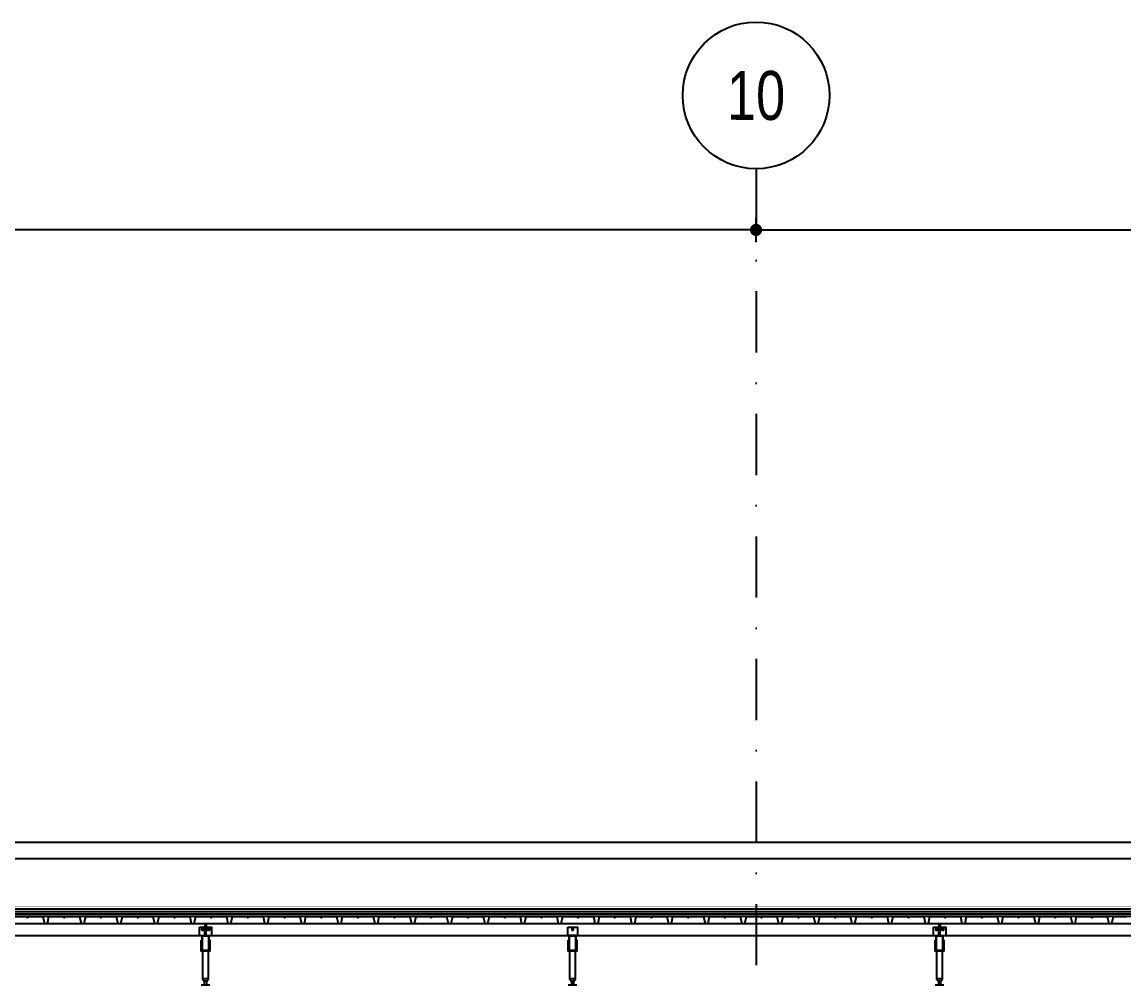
# Model space of a CAD drawing. Header units: centimetres. Extents: x 26569 to 160723, y -3143 to 14565.
# Drawn here: x 39126.7 to 39577.1, y 6345.9 to 6739.6 of the extents above; entities that cross this region are included whole.
import ezdxf
from ezdxf.enums import TextEntityAlignment as Align

# ---------------------------------------------------------------- set-up
doc = ezdxf.new("R2010")
doc.units = ezdxf.units.CM
doc.header["$LTSCALE"] = 100
doc.linetypes.add('DASHDOT2', pattern=[0.5, 0.25, -0.125, 0, -0.125])
doc.linetypes.add('HIDDEN', pattern=[9.525, 6.35, -3.175])
for name, color, linetype in [('A-ANNO-DIMS', 187, 'Continuous'), ('A-ANNO-GRID', 155, 'DASHDOT2'), ('A-ELEV-02', 253, 'Continuous'), ('A-ELEV-04', 250, 'Continuous'), ('A-WALL-INSL', 249, 'Continuous'), ('A-WALL-SNWPNL', 200, 'Continuous'), ('S-STEL', 3, 'Continuous')]:
    doc.layers.add(name, color=color, linetype=linetype)
doc.styles.add('Fields_100', font='act_simplex.shx', dxfattribs={"width": 0.8, "height": 20})
doc.linetypes.add('BATTING', pattern='A,0.00254,-2.54,[134,ltypeshp.shx,S=2.54,R=0,X=-2.54,Y=0],-5.08,[134,ltypeshp.shx,S=2.54,R=180,X=2.54,Y=0],-2.54', length=10.16254)
doc.dimstyles.new('FIELDS_100', dxfattribs={"dimscale": 0, "dimtxt": 20, "dimasz": 5, "dimexe": 5, "dimexo": 5, "dimgap": 5, "dimtad": 0, "dimdec": 0, "dimzin": 0, "dimdsep": 46, "dimtxsty": 'Fields_100', "dimblk": 'DOT', "dimcen": 0.09, "dimclrt": 50, "dimadec": 0, "dimazin": 0, "dimtfac": 1, "dimtdec": 0, "dimtix": 1, "dimtofl": 0, "dimtmove": 1, "dimatfit": 3, "dimfxl": 5, "dimfxlon": 1, "dimtolj": 1, "dimtzin": 0, "dimarcsym": 0})

# ---------------------------------------------------------------- blocks, each defined once
blk = doc.blocks.new('_Dot')
at = {"color": 0, "linetype": 'ByBlock', "lineweight": -2}
blk.add_line((-0.5, 0), (-1, 0), dxfattribs=at)
at = {"color": 0, "linetype": 'ByBlock', "const_width": 0.5}
blk.add_lwpolyline([(-0.25, 0, 1), (0.25, 0, 1)], format="xyb", close=True, dxfattribs=at)
blk = doc.blocks.new('*D697')
at = {"layer": 'A-ANNO-DIMS', "color": 0, "lineweight": -2, "transparency": 16777216}
for p, q in [((38526.73, 6649.56), (38526.73, 6659.56)), ((39426.73, 6649.56), (39426.73, 6659.56)), ((38531.73, 6654.56), (38945.07, 6654.56)), ((39421.73, 6654.56), (39008.4, 6654.56))]:
    blk.add_line(p, q, dxfattribs=at)
at = {"layer": 'DEFPOINTS', "color": 0, "transparency": 16777216}
for p in [(39426.73, 6654.56), (38526.73, 6232.06), (39426.73, 6232.06)]:
    blk.add_point(p, dxfattribs=at)
at = {"layer": 'A-ANNO-DIMS', "color": 0, "lineweight": -2, "transparency": 16777216, "xscale": 5, "yscale": 5, "zscale": 5, "rotation": 180}
blk.add_blockref('_Dot', (38526.73, 6654.56), dxfattribs=at)
at = {"layer": 'A-ANNO-DIMS', "color": 0, "lineweight": -2, "transparency": 16777216, "xscale": 5, "yscale": 5, "zscale": 5}
blk.add_blockref('_Dot', (39426.73, 6654.56), dxfattribs=at)
at = {"layer": 'A-ANNO-DIMS', "color": 50, "transparency": 16777216, "insert": (38976.73, 6654.56), "char_height": 20, "attachment_point": 5, "style": 'Fields_100'}
blk.add_mtext('\\A1;1800', dxfattribs=at)
blk = doc.blocks.new('*D698')
at = {"layer": 'A-ANNO-DIMS', "color": 0, "lineweight": -2, "transparency": 16777216}
for p, q in [((39426.73, 6649.56), (39426.73, 6659.56)), ((40326.73, 6649.56), (40326.73, 6659.56)), ((39431.73, 6654.56), (39845.07, 6654.56)), ((40321.73, 6654.56), (39908.4, 6654.56))]:
    blk.add_line(p, q, dxfattribs=at)
at = {"layer": 'DEFPOINTS', "color": 0, "transparency": 16777216}
for p in [(40326.73, 6654.56), (39426.73, 6232.06), (40326.73, 6232.06)]:
    blk.add_point(p, dxfattribs=at)
at = {"layer": 'A-ANNO-DIMS', "color": 0, "lineweight": -2, "transparency": 16777216, "xscale": 5, "yscale": 5, "zscale": 5, "rotation": 180}
blk.add_blockref('_Dot', (39426.73, 6654.56), dxfattribs=at)
at = {"layer": 'A-ANNO-DIMS', "color": 0, "lineweight": -2, "transparency": 16777216, "xscale": 5, "yscale": 5, "zscale": 5}
blk.add_blockref('_Dot', (40326.73, 6654.56), dxfattribs=at)
at = {"layer": 'A-ANNO-DIMS', "color": 50, "transparency": 16777216, "insert": (39876.73, 6654.56), "char_height": 20, "attachment_point": 5, "style": 'Fields_100'}
blk.add_mtext('\\A1;1800', dxfattribs=at)

msp = doc.modelspace()

# ---------------------------------------------------------------- linework, layer by layer
at = {"layer": 'A-ANNO-GRID'}
msp.add_lwpolyline([(39426.73, 6679.56), (39426.73, 5813.01)], dxfattribs=at)
at = {"layer": 'A-ANNO-GRID', "linetype": 'Continuous', "ltscale": 10}
msp.add_circle((39426.73, 6709.56), 30, dxfattribs=at)
at = {"layer": 'A-ELEV-02'}
for points in [[(36704.23, 6371.06), (41237.98, 6371.06)], [(39201.48, 6371.06), (39201.48, 6369.56)], [(39201.98, 6371.06), (39201.98, 6369.56)], [(39202.83, 6368.91), (39202.83, 6368.91), (39202.82, 6368.91), (39202.81, 6368.91), (39202.8, 6368.91), (39202.79, 6368.91), (39202.79, 6368.91), (39202.78, 6368.91), (39202.77, 6368.91), (39202.76, 6368.9), (39202.75, 6368.9), (39202.75, 6368.9), (39202.74, 6368.9), (39202.73, 6368.9), (39202.72, 6368.89), (39202.71, 6368.89), (39202.71, 6368.89), (39202.7, 6368.88), (39202.69, 6368.88), (39202.68, 6368.88), (39202.67, 6368.87), (39202.67, 6368.87), (39202.66, 6368.86), (39202.65, 6368.86), (39202.64, 6368.86), (39202.64, 6368.85), (39202.63, 6368.84), (39202.62, 6368.84), (39202.61, 6368.83), (39202.61, 6368.83), (39202.6, 6368.82), (39202.59, 6368.82), (39202.59, 6368.81), (39202.58, 6368.8), (39202.57, 6368.8), (39202.57, 6368.79), (39202.56, 6368.78), (39202.56, 6368.78), (39202.55, 6368.77), (39202.55, 6368.76), (39202.54, 6368.75), (39202.54, 6368.75), (39202.53, 6368.74), (39202.53, 6368.73), (39202.52, 6368.72), (39202.52, 6368.72), (39202.52, 6368.71), (39202.51, 6368.7), (39202.51, 6368.69), (39202.51, 6368.68), (39202.5, 6368.67), (39202.5, 6368.67), (39202.5, 6368.66), (39202.5, 6368.65), (39202.49, 6368.64), (39202.49, 6368.63), (39202.49, 6368.63), (39202.49, 6368.62), (39202.49, 6368.61), (39202.49, 6368.6), (39202.49, 6368.59), (39202.49, 6368.59), (39202.48, 6368.58), (39202.48, 6368.57), (39202.48, 6368.56), (39202.48, 6368.55), (39202.48, 6368.55), (39202.49, 6368.54), (39202.49, 6368.53), (39202.49, 6368.52), (39202.49, 6368.51), (39202.49, 6368.51), (39202.49, 6368.5), (39202.49, 6368.49), (39202.49, 6368.48), (39202.5, 6368.47), (39202.5, 6368.47), (39202.5, 6368.46), (39202.5, 6368.45), (39202.51, 6368.44), (39202.51, 6368.43), (39202.51, 6368.43), (39202.52, 6368.42), (39202.52, 6368.41), (39202.52, 6368.4), (39202.53, 6368.39), (39202.53, 6368.39), (39202.54, 6368.38), (39202.54, 6368.37), (39202.55, 6368.36), (39202.55, 6368.36), (39202.56, 6368.35), (39202.56, 6368.34), (39202.57, 6368.33), (39202.57, 6368.33), (39202.58, 6368.32), (39202.59, 6368.31), (39202.59, 6368.31), (39202.6, 6368.3), (39202.61, 6368.3), (39202.61, 6368.29), (39202.62, 6368.28), (39202.63, 6368.28), (39202.64, 6368.27), (39202.64, 6368.27), (39202.65, 6368.26), (39202.66, 6368.26), (39202.67, 6368.26), (39202.67, 6368.25), (39202.68, 6368.25), (39202.69, 6368.24), (39202.7, 6368.24), (39202.71, 6368.24), (39202.71, 6368.23), (39202.72, 6368.23), (39202.73, 6368.23), (39202.74, 6368.23), (39202.75, 6368.22), (39202.75, 6368.22), (39202.76, 6368.22), (39202.77, 6368.22), (39202.78, 6368.22), (39202.79, 6368.22), (39202.79, 6368.21), (39202.8, 6368.21), (39202.81, 6368.21), (39202.82, 6368.21), (39202.83, 6368.21), (39202.83, 6368.21)], [(39203.13, 6368.91), (39202.83, 6368.91)], [(39203.13, 6368.21), (39202.83, 6368.21)], [(39203.13, 6368.21), (39203.14, 6368.21), (39203.15, 6368.21), (39203.16, 6368.21), (39203.17, 6368.21), (39203.17, 6368.21), (39203.18, 6368.22), (39203.19, 6368.22), (39203.2, 6368.22), (39203.21, 6368.22), (39203.21, 6368.22), (39203.22, 6368.22), (39203.23, 6368.23), (39203.24, 6368.23), (39203.25, 6368.23), (39203.26, 6368.23), (39203.26, 6368.24), (39203.27, 6368.24), (39203.28, 6368.24), (39203.29, 6368.25), (39203.3, 6368.25), (39203.3, 6368.26), (39203.31, 6368.26), (39203.32, 6368.26), (39203.33, 6368.27), (39203.33, 6368.27), (39203.34, 6368.28), (39203.35, 6368.28), (39203.35, 6368.29), (39203.36, 6368.3), (39203.37, 6368.3), (39203.38, 6368.31), (39203.38, 6368.31), (39203.39, 6368.32), (39203.39, 6368.33), (39203.4, 6368.33), (39203.41, 6368.34), (39203.41, 6368.35), (39203.42, 6368.36), (39203.42, 6368.36), (39203.43, 6368.37), (39203.43, 6368.38), (39203.44, 6368.39), (39203.44, 6368.39), (39203.45, 6368.4), (39203.45, 6368.41), (39203.45, 6368.42), (39203.46, 6368.43), (39203.46, 6368.43), (39203.46, 6368.44), (39203.47, 6368.45), (39203.47, 6368.46), (39203.47, 6368.47), (39203.47, 6368.47), (39203.48, 6368.48), (39203.48, 6368.49), (39203.48, 6368.5), (39203.48, 6368.51), (39203.48, 6368.51), (39203.48, 6368.52), (39203.48, 6368.53), (39203.48, 6368.54), (39203.48, 6368.55), (39203.48, 6368.55), (39203.48, 6368.56), (39203.48, 6368.57), (39203.48, 6368.58), (39203.48, 6368.59), (39203.48, 6368.59), (39203.48, 6368.6), (39203.48, 6368.61), (39203.48, 6368.62), (39203.48, 6368.63), (39203.48, 6368.63), (39203.48, 6368.64), (39203.47, 6368.65), (39203.47, 6368.66), (39203.47, 6368.67), (39203.47, 6368.67), (39203.46, 6368.68), (39203.46, 6368.69), (39203.46, 6368.7), (39203.45, 6368.71), (39203.45, 6368.72), (39203.45, 6368.72), (39203.44, 6368.73), (39203.44, 6368.74), (39203.43, 6368.75), (39203.43, 6368.75), (39203.42, 6368.76), (39203.42, 6368.77), (39203.41, 6368.78), (39203.41, 6368.78), (39203.4, 6368.79), (39203.39, 6368.8), (39203.39, 6368.8), (39203.38, 6368.81), (39203.38, 6368.82), (39203.37, 6368.82), (39203.36, 6368.83), (39203.35, 6368.83), (39203.35, 6368.84), (39203.34, 6368.84), (39203.33, 6368.85), (39203.33, 6368.86), (39203.32, 6368.86), (39203.31, 6368.86), (39203.3, 6368.87), (39203.3, 6368.87), (39203.29, 6368.88), (39203.28, 6368.88), (39203.27, 6368.88), (39203.26, 6368.89), (39203.26, 6368.89), (39203.25, 6368.89), (39203.24, 6368.9), (39203.23, 6368.9), (39203.22, 6368.9), (39203.21, 6368.9), (39203.21, 6368.9), (39203.2, 6368.91), (39203.19, 6368.91), (39203.18, 6368.91), (39203.17, 6368.91), (39203.17, 6368.91), (39203.16, 6368.91), (39203.15, 6368.91), (39203.14, 6368.91), (39203.13, 6368.91)], [(39501.48, 6371.06), (39501.48, 6369.56)], [(39501.98, 6371.06), (39501.98, 6369.56)], [(39502.83, 6368.91), (39502.83, 6368.91), (39502.82, 6368.91), (39502.81, 6368.91), (39502.8, 6368.91), (39502.79, 6368.91), (39502.79, 6368.91), (39502.78, 6368.91), (39502.77, 6368.91), (39502.76, 6368.9), (39502.75, 6368.9), (39502.75, 6368.9), (39502.74, 6368.9), (39502.73, 6368.9), (39502.72, 6368.89), (39502.71, 6368.89), (39502.71, 6368.89), (39502.7, 6368.88), (39502.69, 6368.88), (39502.68, 6368.88), (39502.67, 6368.87), (39502.67, 6368.87), (39502.66, 6368.86), (39502.65, 6368.86), (39502.64, 6368.86), (39502.64, 6368.85), (39502.63, 6368.84), (39502.62, 6368.84), (39502.61, 6368.83), (39502.61, 6368.83), (39502.6, 6368.82), (39502.59, 6368.82), (39502.59, 6368.81), (39502.58, 6368.8), (39502.57, 6368.8), (39502.57, 6368.79), (39502.56, 6368.78), (39502.56, 6368.78), (39502.55, 6368.77), (39502.55, 6368.76), (39502.54, 6368.75), (39502.54, 6368.75), (39502.53, 6368.74), (39502.53, 6368.73), (39502.52, 6368.72), (39502.52, 6368.72), (39502.52, 6368.71), (39502.51, 6368.7), (39502.51, 6368.69), (39502.51, 6368.68), (39502.5, 6368.67), (39502.5, 6368.67), (39502.5, 6368.66), (39502.5, 6368.65), (39502.49, 6368.64), (39502.49, 6368.63), (39502.49, 6368.63), (39502.49, 6368.62), (39502.49, 6368.61), (39502.49, 6368.6), (39502.49, 6368.59), (39502.49, 6368.59), (39502.48, 6368.58), (39502.48, 6368.57), (39502.48, 6368.56), (39502.48, 6368.55), (39502.48, 6368.55), (39502.49, 6368.54), (39502.49, 6368.53), (39502.49, 6368.52), (39502.49, 6368.51), (39502.49, 6368.51), (39502.49, 6368.5), (39502.49, 6368.49), (39502.49, 6368.48), (39502.5, 6368.47), (39502.5, 6368.47), (39502.5, 6368.46), (39502.5, 6368.45), (39502.51, 6368.44), (39502.51, 6368.43), (39502.51, 6368.43), (39502.52, 6368.42), (39502.52, 6368.41), (39502.52, 6368.4), (39502.53, 6368.39), (39502.53, 6368.39), (39502.54, 6368.38), (39502.54, 6368.37), (39502.55, 6368.36), (39502.55, 6368.36), (39502.56, 6368.35), (39502.56, 6368.34), (39502.57, 6368.33), (39502.57, 6368.33), (39502.58, 6368.32), (39502.59, 6368.31), (39502.59, 6368.31), (39502.6, 6368.3), (39502.61, 6368.3), (39502.61, 6368.29), (39502.62, 6368.28), (39502.63, 6368.28), (39502.64, 6368.27), (39502.64, 6368.27), (39502.65, 6368.26), (39502.66, 6368.26), (39502.67, 6368.26), (39502.67, 6368.25), (39502.68, 6368.25), (39502.69, 6368.24), (39502.7, 6368.24), (39502.71, 6368.24), (39502.71, 6368.23), (39502.72, 6368.23), (39502.73, 6368.23), (39502.74, 6368.23), (39502.75, 6368.22), (39502.75, 6368.22), (39502.76, 6368.22), (39502.77, 6368.22), (39502.78, 6368.22), (39502.79, 6368.22), (39502.79, 6368.21), (39502.8, 6368.21), (39502.81, 6368.21), (39502.82, 6368.21), (39502.83, 6368.21), (39502.83, 6368.21)], [(39503.13, 6368.91), (39502.83, 6368.91)], [(39503.13, 6368.21), (39502.83, 6368.21)], [(39503.13, 6368.21), (39503.14, 6368.21), (39503.15, 6368.21), (39503.16, 6368.21), (39503.17, 6368.21), (39503.17, 6368.21), (39503.18, 6368.22), (39503.19, 6368.22), (39503.2, 6368.22), (39503.21, 6368.22), (39503.21, 6368.22), (39503.22, 6368.22), (39503.23, 6368.23), (39503.24, 6368.23), (39503.25, 6368.23), (39503.26, 6368.23), (39503.26, 6368.24), (39503.27, 6368.24), (39503.28, 6368.24), (39503.29, 6368.25), (39503.3, 6368.25), (39503.3, 6368.26), (39503.31, 6368.26), (39503.32, 6368.26), (39503.33, 6368.27), (39503.33, 6368.27), (39503.34, 6368.28), (39503.35, 6368.28), (39503.35, 6368.29), (39503.36, 6368.3), (39503.37, 6368.3), (39503.38, 6368.31), (39503.38, 6368.31), (39503.39, 6368.32), (39503.39, 6368.33), (39503.4, 6368.33), (39503.41, 6368.34), (39503.41, 6368.35), (39503.42, 6368.36), (39503.42, 6368.36), (39503.43, 6368.37), (39503.43, 6368.38), (39503.44, 6368.39), (39503.44, 6368.39), (39503.45, 6368.4), (39503.45, 6368.41), (39503.45, 6368.42), (39503.46, 6368.43), (39503.46, 6368.43), (39503.46, 6368.44), (39503.47, 6368.45), (39503.47, 6368.46), (39503.47, 6368.47), (39503.47, 6368.47), (39503.48, 6368.48), (39503.48, 6368.49), (39503.48, 6368.5), (39503.48, 6368.51), (39503.48, 6368.51), (39503.48, 6368.52), (39503.48, 6368.53), (39503.48, 6368.54), (39503.48, 6368.55), (39503.48, 6368.55), (39503.48, 6368.56), (39503.48, 6368.57), (39503.48, 6368.58), (39503.48, 6368.59), (39503.48, 6368.59), (39503.48, 6368.6), (39503.48, 6368.61), (39503.48, 6368.62), (39503.48, 6368.63), (39503.48, 6368.63), (39503.48, 6368.64), (39503.47, 6368.65), (39503.47, 6368.66), (39503.47, 6368.67), (39503.47, 6368.67), (39503.46, 6368.68), (39503.46, 6368.69), (39503.46, 6368.7), (39503.45, 6368.71), (39503.45, 6368.72), (39503.45, 6368.72), (39503.44, 6368.73), (39503.44, 6368.74), (39503.43, 6368.75), (39503.43, 6368.75), (39503.42, 6368.76), (39503.42, 6368.77), (39503.41, 6368.78), (39503.41, 6368.78), (39503.4, 6368.79), (39503.39, 6368.8), (39503.39, 6368.8), (39503.38, 6368.81), (39503.38, 6368.82), (39503.37, 6368.82), (39503.36, 6368.83), (39503.35, 6368.83), (39503.35, 6368.84), (39503.34, 6368.84), (39503.33, 6368.85), (39503.33, 6368.86), (39503.32, 6368.86), (39503.31, 6368.86), (39503.3, 6368.87), (39503.3, 6368.87), (39503.29, 6368.88), (39503.28, 6368.88), (39503.27, 6368.88), (39503.26, 6368.89), (39503.26, 6368.89), (39503.25, 6368.89), (39503.24, 6368.9), (39503.23, 6368.9), (39503.22, 6368.9), (39503.21, 6368.9), (39503.21, 6368.9), (39503.2, 6368.91), (39503.19, 6368.91), (39503.18, 6368.91), (39503.17, 6368.91), (39503.17, 6368.91), (39503.16, 6368.91), (39503.15, 6368.91), (39503.14, 6368.91), (39503.13, 6368.91)], [(36704.23, 6366.06), (41237.98, 6366.06)], [(39199.23, 6366.06), (39204.23, 6366.06)], [(39353.73, 6366.06), (39349.73, 6366.06)], [(39499.23, 6366.06), (39504.23, 6366.06)], [(39199.93, 6363.26), (39200.18, 6363.26)], [(39199.93, 6362.56), (39200.18, 6362.56)], [(39200.53, 6359.66), (39200.53, 6348.36), (39201.23, 6347.36), (39201.23, 6345.86)], [(39202.23, 6345.86), (39202.23, 6347.36), (39202.94, 6348.36), (39202.94, 6359.66)], [(39203.28, 6363.26), (39203.53, 6363.26)], [(39203.28, 6362.56), (39203.53, 6362.56)], [(39349.93, 6363.26), (39350.18, 6363.26)], [(39349.93, 6362.56), (39350.18, 6362.56)], [(39350.53, 6359.66), (39350.53, 6348.36), (39351.23, 6347.36), (39351.23, 6345.86)], [(39352.23, 6345.86), (39352.23, 6347.36), (39352.94, 6348.36), (39352.94, 6359.66)], [(39353.28, 6363.26), (39353.53, 6363.26)], [(39353.28, 6362.56), (39353.53, 6362.56)], [(39499.93, 6363.26), (39500.18, 6363.26)], [(39499.93, 6362.56), (39500.18, 6362.56)], [(39500.53, 6359.66), (39500.53, 6348.36), (39501.23, 6347.36), (39501.23, 6345.86)], [(39502.23, 6345.86), (39502.23, 6347.36), (39502.94, 6348.36), (39502.94, 6359.66)], [(39503.28, 6363.26), (39503.53, 6363.26)], [(39503.28, 6362.56), (39503.53, 6362.56)], [(39199.93, 6345.86), (39203.53, 6345.86)], [(39202.94, 6348.36), (39200.53, 6348.36)], [(39202.23, 6347.36), (39201.23, 6347.36)], [(39349.93, 6345.86), (39353.53, 6345.86)], [(39352.94, 6348.36), (39350.53, 6348.36)], [(39352.23, 6347.36), (39351.23, 6347.36)], [(39499.93, 6345.86), (39503.53, 6345.86)], [(39502.94, 6348.36), (39500.53, 6348.36)], [(39502.23, 6347.36), (39501.23, 6347.36)]]:
    msp.add_lwpolyline(points, dxfattribs=at)
for points in [[(39199.23, 6369.56), (39204.23, 6369.56), (39204.23, 6365.91), (39199.23, 6365.91)], [(39200.83, 6368.56), (39200.83, 6368.57), (39200.83, 6368.58), (39200.83, 6368.59), (39200.83, 6368.59), (39200.83, 6368.6), (39200.83, 6368.61), (39200.83, 6368.62), (39200.83, 6368.63), (39200.83, 6368.63), (39200.83, 6368.64), (39200.82, 6368.65), (39200.82, 6368.66), (39200.82, 6368.67), (39200.82, 6368.67), (39200.81, 6368.68), (39200.81, 6368.69), (39200.81, 6368.7), (39200.8, 6368.71), (39200.8, 6368.72), (39200.8, 6368.72), (39200.79, 6368.73), (39200.79, 6368.74), (39200.78, 6368.75), (39200.78, 6368.75), (39200.77, 6368.76), (39200.77, 6368.77), (39200.76, 6368.78), (39200.76, 6368.78), (39200.75, 6368.79), (39200.74, 6368.8), (39200.74, 6368.8), (39200.73, 6368.81), (39200.73, 6368.82), (39200.72, 6368.82), (39200.71, 6368.83), (39200.7, 6368.83), (39200.7, 6368.84), (39200.69, 6368.84), (39200.68, 6368.85), (39200.68, 6368.86), (39200.67, 6368.86), (39200.66, 6368.86), (39200.65, 6368.87), (39200.65, 6368.87), (39200.64, 6368.88), (39200.63, 6368.88), (39200.62, 6368.88), (39200.61, 6368.89), (39200.61, 6368.89), (39200.6, 6368.89), (39200.59, 6368.9), (39200.58, 6368.9), (39200.57, 6368.9), (39200.56, 6368.9), (39200.56, 6368.9), (39200.55, 6368.91), (39200.54, 6368.91), (39200.53, 6368.91), (39200.52, 6368.91), (39200.52, 6368.91), (39200.51, 6368.91), (39200.5, 6368.91), (39200.49, 6368.91), (39200.48, 6368.91), (39200.48, 6368.91), (39200.47, 6368.91), (39200.46, 6368.91), (39200.45, 6368.91), (39200.44, 6368.91), (39200.44, 6368.91), (39200.43, 6368.91), (39200.42, 6368.91), (39200.41, 6368.9), (39200.4, 6368.9), (39200.4, 6368.9), (39200.39, 6368.9), (39200.38, 6368.9), (39200.37, 6368.89), (39200.36, 6368.89), (39200.36, 6368.89), (39200.35, 6368.88), (39200.34, 6368.88), (39200.33, 6368.88), (39200.32, 6368.87), (39200.32, 6368.87), (39200.31, 6368.86), (39200.3, 6368.86), (39200.29, 6368.86), (39200.29, 6368.85), (39200.28, 6368.84), (39200.27, 6368.84), (39200.26, 6368.83), (39200.26, 6368.83), (39200.25, 6368.82), (39200.24, 6368.82), (39200.24, 6368.81), (39200.23, 6368.8), (39200.22, 6368.8), (39200.22, 6368.79), (39200.21, 6368.78), (39200.21, 6368.78), (39200.2, 6368.77), (39200.2, 6368.76), (39200.19, 6368.75), (39200.19, 6368.75), (39200.18, 6368.74), (39200.18, 6368.73), (39200.17, 6368.72), (39200.17, 6368.72), (39200.17, 6368.71), (39200.16, 6368.7), (39200.16, 6368.69), (39200.16, 6368.68), (39200.15, 6368.67), (39200.15, 6368.67), (39200.15, 6368.66), (39200.15, 6368.65), (39200.14, 6368.64), (39200.14, 6368.63), (39200.14, 6368.63), (39200.14, 6368.62), (39200.14, 6368.61), (39200.14, 6368.6), (39200.14, 6368.59), (39200.14, 6368.59), (39200.13, 6368.58), (39200.13, 6368.57), (39200.13, 6368.56), (39200.13, 6368.55), (39200.13, 6368.55), (39200.14, 6368.54), (39200.14, 6368.53), (39200.14, 6368.52), (39200.14, 6368.51), (39200.14, 6368.51), (39200.14, 6368.5), (39200.14, 6368.49), (39200.14, 6368.48), (39200.15, 6368.47), (39200.15, 6368.47), (39200.15, 6368.46), (39200.15, 6368.45), (39200.16, 6368.44), (39200.16, 6368.43), (39200.16, 6368.43), (39200.17, 6368.42), (39200.17, 6368.41), (39200.17, 6368.4), (39200.18, 6368.39), (39200.18, 6368.39), (39200.19, 6368.38), (39200.19, 6368.37), (39200.2, 6368.36), (39200.2, 6368.36), (39200.21, 6368.35), (39200.21, 6368.34), (39200.22, 6368.33), (39200.22, 6368.33), (39200.23, 6368.32), (39200.24, 6368.31), (39200.24, 6368.31), (39200.25, 6368.3), (39200.26, 6368.3), (39200.26, 6368.29), (39200.27, 6368.28), (39200.28, 6368.28), (39200.29, 6368.27), (39200.29, 6368.27), (39200.3, 6368.26), (39200.31, 6368.26), (39200.32, 6368.26), (39200.32, 6368.25), (39200.33, 6368.25), (39200.34, 6368.24), (39200.35, 6368.24), (39200.36, 6368.24), (39200.36, 6368.23), (39200.37, 6368.23), (39200.38, 6368.23), (39200.39, 6368.23), (39200.4, 6368.22), (39200.4, 6368.22), (39200.41, 6368.22), (39200.42, 6368.22), (39200.43, 6368.22), (39200.44, 6368.22), (39200.44, 6368.21), (39200.45, 6368.21), (39200.46, 6368.21), (39200.47, 6368.21), (39200.48, 6368.21), (39200.48, 6368.21), (39200.49, 6368.21), (39200.5, 6368.21), (39200.51, 6368.21), (39200.52, 6368.21), (39200.52, 6368.21), (39200.53, 6368.22), (39200.54, 6368.22), (39200.55, 6368.22), (39200.56, 6368.22), (39200.56, 6368.22), (39200.57, 6368.22), (39200.58, 6368.23), (39200.59, 6368.23), (39200.6, 6368.23), (39200.61, 6368.23), (39200.61, 6368.24), (39200.62, 6368.24), (39200.63, 6368.24), (39200.64, 6368.25), (39200.65, 6368.25), (39200.65, 6368.26), (39200.66, 6368.26), (39200.67, 6368.26), (39200.68, 6368.27), (39200.68, 6368.27), (39200.69, 6368.28), (39200.7, 6368.28), (39200.7, 6368.29), (39200.71, 6368.3), (39200.72, 6368.3), (39200.73, 6368.31), (39200.73, 6368.31), (39200.74, 6368.32), (39200.74, 6368.33), (39200.75, 6368.33), (39200.76, 6368.34), (39200.76, 6368.35), (39200.77, 6368.36), (39200.77, 6368.36), (39200.78, 6368.37), (39200.78, 6368.38), (39200.79, 6368.39), (39200.79, 6368.39), (39200.8, 6368.4), (39200.8, 6368.41), (39200.8, 6368.42), (39200.81, 6368.43), (39200.81, 6368.43), (39200.81, 6368.44), (39200.82, 6368.45), (39200.82, 6368.46), (39200.82, 6368.47), (39200.82, 6368.47), (39200.83, 6368.48), (39200.83, 6368.49), (39200.83, 6368.5), (39200.83, 6368.51), (39200.83, 6368.51), (39200.83, 6368.52), (39200.83, 6368.53), (39200.83, 6368.54), (39200.83, 6368.55), (39200.83, 6368.55)], [(39349.73, 6369.56), (39353.73, 6369.56), (39353.73, 6365.91), (39349.73, 6365.91)], [(39352.08, 6368.56), (39352.08, 6368.57), (39352.08, 6368.58), (39352.08, 6368.59), (39352.08, 6368.59), (39352.08, 6368.6), (39352.08, 6368.61), (39352.08, 6368.62), (39352.08, 6368.63), (39352.08, 6368.63), (39352.08, 6368.64), (39352.07, 6368.65), (39352.07, 6368.66), (39352.07, 6368.67), (39352.07, 6368.67), (39352.06, 6368.68), (39352.06, 6368.69), (39352.06, 6368.7), (39352.05, 6368.71), (39352.05, 6368.72), (39352.05, 6368.72), (39352.04, 6368.73), (39352.04, 6368.74), (39352.03, 6368.75), (39352.03, 6368.75), (39352.02, 6368.76), (39352.02, 6368.77), (39352.01, 6368.78), (39352.01, 6368.78), (39352, 6368.79), (39351.99, 6368.8), (39351.99, 6368.8), (39351.98, 6368.81), (39351.98, 6368.82), (39351.97, 6368.82), (39351.96, 6368.83), (39351.95, 6368.83), (39351.95, 6368.84), (39351.94, 6368.84), (39351.93, 6368.85), (39351.93, 6368.86), (39351.92, 6368.86), (39351.91, 6368.86), (39351.9, 6368.87), (39351.9, 6368.87), (39351.89, 6368.88), (39351.88, 6368.88), (39351.87, 6368.88), (39351.86, 6368.89), (39351.86, 6368.89), (39351.85, 6368.89), (39351.84, 6368.9), (39351.83, 6368.9), (39351.82, 6368.9), (39351.81, 6368.9), (39351.81, 6368.9), (39351.8, 6368.91), (39351.79, 6368.91), (39351.78, 6368.91), (39351.77, 6368.91), (39351.77, 6368.91), (39351.76, 6368.91), (39351.75, 6368.91), (39351.74, 6368.91), (39351.73, 6368.91), (39351.73, 6368.91), (39351.72, 6368.91), (39351.71, 6368.91), (39351.7, 6368.91), (39351.69, 6368.91), (39351.69, 6368.91), (39351.68, 6368.91), (39351.67, 6368.91), (39351.66, 6368.9), (39351.65, 6368.9), (39351.65, 6368.9), (39351.64, 6368.9), (39351.63, 6368.9), (39351.62, 6368.89), (39351.61, 6368.89), (39351.61, 6368.89), (39351.6, 6368.88), (39351.59, 6368.88), (39351.58, 6368.88), (39351.57, 6368.87), (39351.57, 6368.87), (39351.56, 6368.86), (39351.55, 6368.86), (39351.54, 6368.86), (39351.54, 6368.85), (39351.53, 6368.84), (39351.52, 6368.84), (39351.51, 6368.83), (39351.51, 6368.83), (39351.5, 6368.82), (39351.49, 6368.82), (39351.49, 6368.81), (39351.48, 6368.8), (39351.47, 6368.8), (39351.47, 6368.79), (39351.46, 6368.78), (39351.46, 6368.78), (39351.45, 6368.77), (39351.45, 6368.76), (39351.44, 6368.75), (39351.44, 6368.75), (39351.43, 6368.74), (39351.43, 6368.73), (39351.42, 6368.72), (39351.42, 6368.72), (39351.42, 6368.71), (39351.41, 6368.7), (39351.41, 6368.69), (39351.41, 6368.68), (39351.4, 6368.67), (39351.4, 6368.67), (39351.4, 6368.66), (39351.4, 6368.65), (39351.39, 6368.64), (39351.39, 6368.63), (39351.39, 6368.63), (39351.39, 6368.62), (39351.39, 6368.61), (39351.39, 6368.6), (39351.39, 6368.59), (39351.39, 6368.59), (39351.38, 6368.58), (39351.38, 6368.57), (39351.38, 6368.56), (39351.38, 6368.55), (39351.38, 6368.55), (39351.39, 6368.54), (39351.39, 6368.53), (39351.39, 6368.52), (39351.39, 6368.51), (39351.39, 6368.51), (39351.39, 6368.5), (39351.39, 6368.49), (39351.39, 6368.48), (39351.4, 6368.47), (39351.4, 6368.47), (39351.4, 6368.46), (39351.4, 6368.45), (39351.41, 6368.44), (39351.41, 6368.43), (39351.41, 6368.43), (39351.42, 6368.42), (39351.42, 6368.41), (39351.42, 6368.4), (39351.43, 6368.39), (39351.43, 6368.39), (39351.44, 6368.38), (39351.44, 6368.37), (39351.45, 6368.36), (39351.45, 6368.36), (39351.46, 6368.35), (39351.46, 6368.34), (39351.47, 6368.33), (39351.47, 6368.33), (39351.48, 6368.32), (39351.49, 6368.31), (39351.49, 6368.31), (39351.5, 6368.3), (39351.51, 6368.3), (39351.51, 6368.29), (39351.52, 6368.28), (39351.53, 6368.28), (39351.54, 6368.27), (39351.54, 6368.27), (39351.55, 6368.26), (39351.56, 6368.26), (39351.57, 6368.26), (39351.57, 6368.25), (39351.58, 6368.25), (39351.59, 6368.24), (39351.6, 6368.24), (39351.61, 6368.24), (39351.61, 6368.23), (39351.62, 6368.23), (39351.63, 6368.23), (39351.64, 6368.23), (39351.65, 6368.22), (39351.65, 6368.22), (39351.66, 6368.22), (39351.67, 6368.22), (39351.68, 6368.22), (39351.69, 6368.22), (39351.69, 6368.21), (39351.7, 6368.21), (39351.71, 6368.21), (39351.72, 6368.21), (39351.73, 6368.21), (39351.73, 6368.21), (39351.74, 6368.21), (39351.75, 6368.21), (39351.76, 6368.21), (39351.77, 6368.21), (39351.77, 6368.21), (39351.78, 6368.22), (39351.79, 6368.22), (39351.8, 6368.22), (39351.81, 6368.22), (39351.81, 6368.22), (39351.82, 6368.22), (39351.83, 6368.23), (39351.84, 6368.23), (39351.85, 6368.23), (39351.86, 6368.23), (39351.86, 6368.24), (39351.87, 6368.24), (39351.88, 6368.24), (39351.89, 6368.25), (39351.9, 6368.25), (39351.9, 6368.26), (39351.91, 6368.26), (39351.92, 6368.26), (39351.93, 6368.27), (39351.93, 6368.27), (39351.94, 6368.28), (39351.95, 6368.28), (39351.95, 6368.29), (39351.96, 6368.3), (39351.97, 6368.3), (39351.98, 6368.31), (39351.98, 6368.31), (39351.99, 6368.32), (39351.99, 6368.33), (39352, 6368.33), (39352.01, 6368.34), (39352.01, 6368.35), (39352.02, 6368.36), (39352.02, 6368.36), (39352.03, 6368.37), (39352.03, 6368.38), (39352.04, 6368.39), (39352.04, 6368.39), (39352.05, 6368.4), (39352.05, 6368.41), (39352.05, 6368.42), (39352.06, 6368.43), (39352.06, 6368.43), (39352.06, 6368.44), (39352.07, 6368.45), (39352.07, 6368.46), (39352.07, 6368.47), (39352.07, 6368.47), (39352.08, 6368.48), (39352.08, 6368.49), (39352.08, 6368.5), (39352.08, 6368.51), (39352.08, 6368.51), (39352.08, 6368.52), (39352.08, 6368.53), (39352.08, 6368.54), (39352.08, 6368.55), (39352.08, 6368.55)], [(39499.23, 6369.56), (39504.23, 6369.56), (39504.23, 6365.91), (39499.23, 6365.91)], [(39500.83, 6368.56), (39500.83, 6368.57), (39500.83, 6368.58), (39500.83, 6368.59), (39500.83, 6368.59), (39500.83, 6368.6), (39500.83, 6368.61), (39500.83, 6368.62), (39500.83, 6368.63), (39500.83, 6368.63), (39500.83, 6368.64), (39500.82, 6368.65), (39500.82, 6368.66), (39500.82, 6368.67), (39500.82, 6368.67), (39500.81, 6368.68), (39500.81, 6368.69), (39500.81, 6368.7), (39500.8, 6368.71), (39500.8, 6368.72), (39500.8, 6368.72), (39500.79, 6368.73), (39500.79, 6368.74), (39500.78, 6368.75), (39500.78, 6368.75), (39500.77, 6368.76), (39500.77, 6368.77), (39500.76, 6368.78), (39500.76, 6368.78), (39500.75, 6368.79), (39500.74, 6368.8), (39500.74, 6368.8), (39500.73, 6368.81), (39500.73, 6368.82), (39500.72, 6368.82), (39500.71, 6368.83), (39500.7, 6368.83), (39500.7, 6368.84), (39500.69, 6368.84), (39500.68, 6368.85), (39500.68, 6368.86), (39500.67, 6368.86), (39500.66, 6368.86), (39500.65, 6368.87), (39500.65, 6368.87), (39500.64, 6368.88), (39500.63, 6368.88), (39500.62, 6368.88), (39500.61, 6368.89), (39500.61, 6368.89), (39500.6, 6368.89), (39500.59, 6368.9), (39500.58, 6368.9), (39500.57, 6368.9), (39500.56, 6368.9), (39500.56, 6368.9), (39500.55, 6368.91), (39500.54, 6368.91), (39500.53, 6368.91), (39500.52, 6368.91), (39500.52, 6368.91), (39500.51, 6368.91), (39500.5, 6368.91), (39500.49, 6368.91), (39500.48, 6368.91), (39500.48, 6368.91), (39500.47, 6368.91), (39500.46, 6368.91), (39500.45, 6368.91), (39500.44, 6368.91), (39500.44, 6368.91), (39500.43, 6368.91), (39500.42, 6368.91), (39500.41, 6368.9), (39500.4, 6368.9), (39500.4, 6368.9), (39500.39, 6368.9), (39500.38, 6368.9), (39500.37, 6368.89), (39500.36, 6368.89), (39500.36, 6368.89), (39500.35, 6368.88), (39500.34, 6368.88), (39500.33, 6368.88), (39500.32, 6368.87), (39500.32, 6368.87), (39500.31, 6368.86), (39500.3, 6368.86), (39500.29, 6368.86), (39500.29, 6368.85), (39500.28, 6368.84), (39500.27, 6368.84), (39500.26, 6368.83), (39500.26, 6368.83), (39500.25, 6368.82), (39500.24, 6368.82), (39500.24, 6368.81), (39500.23, 6368.8), (39500.22, 6368.8), (39500.22, 6368.79), (39500.21, 6368.78), (39500.21, 6368.78), (39500.2, 6368.77), (39500.2, 6368.76), (39500.19, 6368.75), (39500.19, 6368.75), (39500.18, 6368.74), (39500.18, 6368.73), (39500.17, 6368.72), (39500.17, 6368.72), (39500.17, 6368.71), (39500.16, 6368.7), (39500.16, 6368.69), (39500.16, 6368.68), (39500.15, 6368.67), (39500.15, 6368.67), (39500.15, 6368.66), (39500.15, 6368.65), (39500.14, 6368.64), (39500.14, 6368.63), (39500.14, 6368.63), (39500.14, 6368.62), (39500.14, 6368.61), (39500.14, 6368.6), (39500.14, 6368.59), (39500.14, 6368.59), (39500.13, 6368.58), (39500.13, 6368.57), (39500.13, 6368.56), (39500.13, 6368.55), (39500.13, 6368.55), (39500.14, 6368.54), (39500.14, 6368.53), (39500.14, 6368.52), (39500.14, 6368.51), (39500.14, 6368.51), (39500.14, 6368.5), (39500.14, 6368.49), (39500.14, 6368.48), (39500.15, 6368.47), (39500.15, 6368.47), (39500.15, 6368.46), (39500.15, 6368.45), (39500.16, 6368.44), (39500.16, 6368.43), (39500.16, 6368.43), (39500.17, 6368.42), (39500.17, 6368.41), (39500.17, 6368.4), (39500.18, 6368.39), (39500.18, 6368.39), (39500.19, 6368.38), (39500.19, 6368.37), (39500.2, 6368.36), (39500.2, 6368.36), (39500.21, 6368.35), (39500.21, 6368.34), (39500.22, 6368.33), (39500.22, 6368.33), (39500.23, 6368.32), (39500.24, 6368.31), (39500.24, 6368.31), (39500.25, 6368.3), (39500.26, 6368.3), (39500.26, 6368.29), (39500.27, 6368.28), (39500.28, 6368.28), (39500.29, 6368.27), (39500.29, 6368.27), (39500.3, 6368.26), (39500.31, 6368.26), (39500.32, 6368.26), (39500.32, 6368.25), (39500.33, 6368.25), (39500.34, 6368.24), (39500.35, 6368.24), (39500.36, 6368.24), (39500.36, 6368.23), (39500.37, 6368.23), (39500.38, 6368.23), (39500.39, 6368.23), (39500.4, 6368.22), (39500.4, 6368.22), (39500.41, 6368.22), (39500.42, 6368.22), (39500.43, 6368.22), (39500.44, 6368.22), (39500.44, 6368.21), (39500.45, 6368.21), (39500.46, 6368.21), (39500.47, 6368.21), (39500.48, 6368.21), (39500.48, 6368.21), (39500.49, 6368.21), (39500.5, 6368.21), (39500.51, 6368.21), (39500.52, 6368.21), (39500.52, 6368.21), (39500.53, 6368.22), (39500.54, 6368.22), (39500.55, 6368.22), (39500.56, 6368.22), (39500.56, 6368.22), (39500.57, 6368.22), (39500.58, 6368.23), (39500.59, 6368.23), (39500.6, 6368.23), (39500.61, 6368.23), (39500.61, 6368.24), (39500.62, 6368.24), (39500.63, 6368.24), (39500.64, 6368.25), (39500.65, 6368.25), (39500.65, 6368.26), (39500.66, 6368.26), (39500.67, 6368.26), (39500.68, 6368.27), (39500.68, 6368.27), (39500.69, 6368.28), (39500.7, 6368.28), (39500.7, 6368.29), (39500.71, 6368.3), (39500.72, 6368.3), (39500.73, 6368.31), (39500.73, 6368.31), (39500.74, 6368.32), (39500.74, 6368.33), (39500.75, 6368.33), (39500.76, 6368.34), (39500.76, 6368.35), (39500.77, 6368.36), (39500.77, 6368.36), (39500.78, 6368.37), (39500.78, 6368.38), (39500.79, 6368.39), (39500.79, 6368.39), (39500.8, 6368.4), (39500.8, 6368.41), (39500.8, 6368.42), (39500.81, 6368.43), (39500.81, 6368.43), (39500.81, 6368.44), (39500.82, 6368.45), (39500.82, 6368.46), (39500.82, 6368.47), (39500.82, 6368.47), (39500.83, 6368.48), (39500.83, 6368.49), (39500.83, 6368.5), (39500.83, 6368.51), (39500.83, 6368.51), (39500.83, 6368.52), (39500.83, 6368.53), (39500.83, 6368.54), (39500.83, 6368.55), (39500.83, 6368.55)], [(39199.93, 6364.16), (39200.18, 6364.16), (39200.18, 6359.91), (39203.28, 6359.91), (39203.28, 6364.16), (39203.53, 6364.16), (39203.53, 6359.66), (39199.93, 6359.66)], [(39349.93, 6364.16), (39350.18, 6364.16), (39350.18, 6359.91), (39353.28, 6359.91), (39353.28, 6364.16), (39353.53, 6364.16), (39353.53, 6359.66), (39349.93, 6359.66)], [(39499.93, 6364.16), (39500.18, 6364.16), (39500.18, 6359.91), (39503.28, 6359.91), (39503.28, 6364.16), (39503.53, 6364.16), (39503.53, 6359.66), (39499.93, 6359.66)]]:
    msp.add_lwpolyline(points, close=True, dxfattribs=at)
at = {"layer": 'A-ELEV-02', "linetype": 'HIDDEN', "ltscale": 0.1}
for points in [[(39201.48, 6366.06), (39201.48, 6369.56)], [(39201.98, 6366.06), (39201.98, 6369.56)], [(39501.48, 6366.06), (39501.48, 6369.56)], [(39501.98, 6366.06), (39501.98, 6369.56)]]:
    msp.add_lwpolyline(points, dxfattribs=at)
at = {"layer": 'A-ELEV-04'}
for p, q in [((41257.01, 6404.13), (31299.11, 6404.13)), ((32208.53, 6397.57), (41237.71, 6397.57))]:
    msp.add_line(p, q, dxfattribs=at)
at = {"layer": 'A-WALL-INSL', "ltscale": 0.002, "const_width": 0.1}
msp.add_lwpolyline([(41241.73, 6377.81), (32205.48, 6377.81)], dxfattribs=at)
at = {"layer": 'A-WALL-INSL', "linetype": 'BATTING', "ltscale": 0.002}
for points in [[(41241.73, 6376.81), (32205.48, 6376.81)], [(41241.73, 6374.81), (32205.48, 6374.81)]]:
    msp.add_lwpolyline(points, dxfattribs=at)
at = {"layer": 'A-WALL-INSL', "ltscale": 0.002}
for points in [[(41241.73, 6375.81), (32205.48, 6375.81)], [(41241.73, 6373.81), (32205.48, 6373.81)]]:
    msp.add_lwpolyline(points, dxfattribs=at)
at = {"layer": 'A-WALL-SNWPNL', "ltscale": 100}
for points in [[(39122.75, 6373.81), (39128.25, 6373.81), (39129, 6373.31), (39129.75, 6373.81), (39135.25, 6373.81), (39135.88, 6371.06), (39137.13, 6371.06), (39137.35, 6372.04)], [(39135.66, 6372.04), (39135.88, 6371.06), (39137.13, 6371.06), (39137.75, 6373.81), (39143.25, 6373.81), (39144, 6373.31), (39144.75, 6373.81), (39150.25, 6373.81), (39150.88, 6371.06), (39152.13, 6371.06), (39152.75, 6373.81), (39158.25, 6373.81), (39159, 6373.31), (39159.75, 6373.81), (39165.25, 6373.81), (39165.88, 6371.06), (39167.13, 6371.06), (39167.75, 6373.81), (39173.25, 6373.81), (39174, 6373.31), (39174.75, 6373.81), (39180.25, 6373.81), (39180.88, 6371.06), (39182.13, 6371.06), (39182.35, 6372.04)], [(39180.66, 6372.04), (39180.88, 6371.06), (39182.13, 6371.06), (39182.75, 6373.81), (39188.25, 6373.81), (39189, 6373.31), (39189.75, 6373.81), (39195.25, 6373.81), (39195.88, 6371.06), (39197.13, 6371.06), (39197.75, 6373.81), (39203.25, 6373.81), (39204, 6373.31), (39204.75, 6373.81), (39210.25, 6373.81), (39210.88, 6371.06), (39212.13, 6371.06), (39212.75, 6373.81), (39218.25, 6373.81), (39219, 6373.31), (39219.75, 6373.81), (39225.25, 6373.81), (39225.88, 6371.06), (39227.13, 6371.06), (39227.35, 6372.04)], [(39225.66, 6372.04), (39225.88, 6371.06), (39227.13, 6371.06), (39227.75, 6373.81), (39233.25, 6373.81), (39234, 6373.31), (39234.75, 6373.81), (39240.25, 6373.81), (39240.88, 6371.06), (39242.13, 6371.06), (39242.75, 6373.81), (39248.25, 6373.81), (39249, 6373.31), (39249.75, 6373.81), (39255.25, 6373.81), (39255.88, 6371.06), (39257.13, 6371.06), (39257.75, 6373.81), (39263.25, 6373.81), (39264, 6373.31), (39264.75, 6373.81), (39270.25, 6373.81), (39270.88, 6371.06), (39272.13, 6371.06), (39272.35, 6372.04)], [(39270.66, 6372.04), (39270.88, 6371.06), (39272.13, 6371.06), (39272.75, 6373.81), (39278.25, 6373.81), (39279, 6373.31), (39279.75, 6373.81), (39285.25, 6373.81), (39285.88, 6371.06), (39287.13, 6371.06), (39287.75, 6373.81), (39293.25, 6373.81), (39294, 6373.31), (39294.75, 6373.81), (39300.25, 6373.81), (39300.88, 6371.06), (39302.13, 6371.06), (39302.75, 6373.81), (39308.25, 6373.81), (39309, 6373.31), (39309.75, 6373.81), (39315.25, 6373.81), (39315.88, 6371.06), (39317.13, 6371.06), (39317.35, 6372.04)], [(39315.66, 6372.04), (39315.88, 6371.06), (39317.13, 6371.06), (39317.75, 6373.81), (39323.25, 6373.81), (39324, 6373.31), (39324.75, 6373.81), (39330.25, 6373.81), (39330.88, 6371.06), (39332.13, 6371.06), (39332.75, 6373.81), (39338.25, 6373.81), (39339, 6373.31), (39339.75, 6373.81), (39345.25, 6373.81), (39345.88, 6371.06), (39347.13, 6371.06), (39347.75, 6373.81), (39353.25, 6373.81), (39354, 6373.31), (39354.75, 6373.81), (39360.25, 6373.81), (39360.88, 6371.06), (39362.13, 6371.06), (39362.35, 6372.04)], [(39360.66, 6372.04), (39360.88, 6371.06), (39362.13, 6371.06), (39362.75, 6373.81), (39368.25, 6373.81), (39369, 6373.31), (39369.75, 6373.81), (39375.25, 6373.81), (39375.88, 6371.06), (39377.13, 6371.06), (39377.75, 6373.81), (39383.25, 6373.81), (39384, 6373.31), (39384.75, 6373.81), (39390.25, 6373.81), (39390.88, 6371.06), (39392.13, 6371.06), (39392.75, 6373.81), (39398.25, 6373.81), (39399, 6373.31), (39399.75, 6373.81), (39405.25, 6373.81), (39405.88, 6371.06), (39407.13, 6371.06), (39407.35, 6372.04)], [(39405.66, 6372.04), (39405.88, 6371.06), (39407.13, 6371.06), (39407.75, 6373.81), (39413.25, 6373.81), (39414, 6373.31), (39414.75, 6373.81), (39420.25, 6373.81), (39420.88, 6371.06), (39422.13, 6371.06), (39422.75, 6373.81), (39428.25, 6373.81), (39429, 6373.31), (39429.75, 6373.81), (39435.25, 6373.81), (39435.88, 6371.06), (39437.13, 6371.06), (39437.75, 6373.81), (39443.25, 6373.81), (39444, 6373.31), (39444.75, 6373.81), (39450.25, 6373.81), (39450.88, 6371.06), (39452.13, 6371.06), (39452.35, 6372.04)], [(39450.66, 6372.04), (39450.88, 6371.06), (39452.13, 6371.06), (39452.75, 6373.81), (39458.25, 6373.81), (39459, 6373.31), (39459.75, 6373.81), (39465.25, 6373.81), (39465.88, 6371.06), (39467.13, 6371.06), (39467.75, 6373.81), (39473.25, 6373.81), (39474, 6373.31), (39474.75, 6373.81), (39480.25, 6373.81), (39480.88, 6371.06), (39482.13, 6371.06), (39482.75, 6373.81), (39488.25, 6373.81), (39489, 6373.31), (39489.75, 6373.81), (39495.25, 6373.81), (39495.88, 6371.06), (39497.13, 6371.06), (39497.35, 6372.04)], [(39495.66, 6372.04), (39495.88, 6371.06), (39497.13, 6371.06), (39497.75, 6373.81), (39503.25, 6373.81), (39504, 6373.31), (39504.75, 6373.81), (39510.25, 6373.81), (39510.88, 6371.06), (39512.13, 6371.06), (39512.75, 6373.81), (39518.25, 6373.81), (39519, 6373.31), (39519.75, 6373.81), (39525.25, 6373.81), (39525.88, 6371.06), (39527.13, 6371.06), (39527.75, 6373.81), (39533.25, 6373.81), (39534, 6373.31), (39534.75, 6373.81), (39540.25, 6373.81), (39540.88, 6371.06), (39542.13, 6371.06), (39542.35, 6372.04)], [(39540.66, 6372.04), (39540.88, 6371.06), (39542.13, 6371.06), (39542.75, 6373.81), (39548.25, 6373.81), (39549, 6373.31), (39549.75, 6373.81), (39555.25, 6373.81), (39555.88, 6371.06), (39557.13, 6371.06), (39557.75, 6373.81), (39563.25, 6373.81), (39564, 6373.31), (39564.75, 6373.81), (39570.25, 6373.81), (39570.88, 6371.06), (39572.13, 6371.06), (39572.75, 6373.81), (39578.25, 6373.81)]]:
    msp.add_lwpolyline(points, dxfattribs=at)
at = {"layer": 'S-STEL'}
for points in [[(39203.23, 6359.91), (39203.23, 6365.91), (39200.23, 6365.91), (39200.23, 6359.91)], [(39353.23, 6359.91), (39353.23, 6365.91), (39350.23, 6365.91), (39350.23, 6359.91)], [(39503.23, 6359.91), (39503.23, 6365.91), (39500.23, 6365.91), (39500.23, 6359.91)]]:
    msp.add_lwpolyline(points, dxfattribs=at)
for points in [[(39203.08, 6365.76), (39200.38, 6365.76), (39200.38, 6360.06), (39203.08, 6360.06)], [(39353.08, 6365.76), (39350.38, 6365.76), (39350.38, 6360.06), (39353.08, 6360.06)], [(39503.08, 6365.76), (39500.38, 6365.76), (39500.38, 6360.06), (39503.08, 6360.06)]]:
    msp.add_lwpolyline(points, close=True, dxfattribs=at)

# ---------------------------------------------------------------- texts
at = {"layer": 'A-ANNO-GRID', "color": 50, "style": 'Fields_100', "width": 0.8}
msp.add_text('10', height=20, rotation=359.9267, dxfattribs=at).set_placement((39426.73, 6709.56), align=Align.MIDDLE_CENTER)

# ---------------------------------------------------------------- dimensions: what is measured, and where the dimension line sits
at = {"layer": 'A-ANNO-DIMS'}
for base, p1, p2, picture, middle in [((39426.73, 6654.56), (38526.73, 6232.06), (39426.73, 6232.06), '*D697', (38976.73, 6654.56)), ((40326.73, 6654.56), (39426.73, 6232.06), (40326.73, 6232.06), '*D698', (39876.73, 6654.56))]:
    dim = msp.add_linear_dim(base=base, p1=p1, p2=p2, dimstyle='FIELDS_100', override={"dimscale": 1, "dimlfac": 2}, dxfattribs=at)
    dim.commit()
    dim.dimension.update_dxf_attribs({"geometry": picture, "text_midpoint": middle})

doc.saveas('drawing.dxf')
